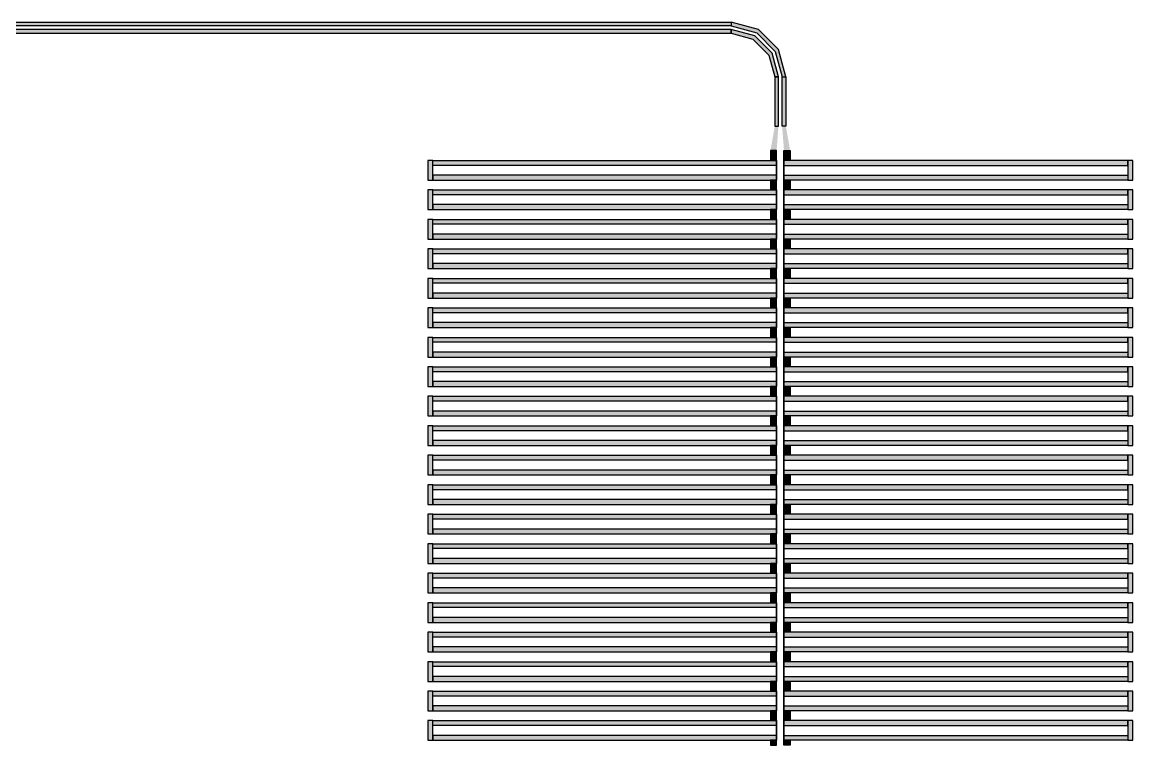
# Model space of a CAD drawing. Extents: x -200 to 7200, y -200 to 2100.
# Drawn here: x 5691.4 to 6143.5, y 376.5 to 669.7 of the extents above; entities that cross this region are included whole.
import ezdxf

# ---------------------------------------------------------------- set-up
doc = ezdxf.new("R2010")
doc.units = 0

# ---------------------------------------------------------------- blocks, each defined once
blk = doc.blocks.new('R2C1')
for points in [[(5980, 668.25), (5261.49, 668.25), (5261.49, 669.75), (5980, 669.75), (5980, 668.25)], [(6002.25, 647.5), (5999.27, 658.62), (5991.13, 666.77), (5980, 669.75), (5980, 668.25), (5990.38, 665.47), (5997.97, 657.87), (6000.75, 647.5), (6002.25, 647.5)], [(5980, 666.75), (5261.49, 666.75), (5261.49, 665.25), (5980, 665.25), (5980, 666.75)], [(5999.25, 647.5), (5996.67, 657.12), (5989.63, 664.17), (5980, 666.75), (5980, 665.25), (5988.88, 662.87), (5995.37, 656.37), (5997.75, 647.5), (5999.25, 647.5)], [(5999.25, 627.5), (5999.25, 647.5), (5997.75, 647.5), (5997.75, 627.5), (5999.25, 627.5)], [(6000.75, 627.5), (6000.75, 647.5), (6002.25, 647.5), (6002.25, 627.5), (6000.75, 627.5)], [(5998.5, 615.5), (5998.5, 617.5), (5996, 617.5), (5996, 615.5), (5998.5, 615.5)], [(5998.5, 613.5), (5998.5, 615.5), (5996, 615.5), (5996, 613.5), (5998.5, 613.5)], [(6001.5, 615.5), (6001.5, 617.5), (6004, 617.5), (6004, 615.5), (6001.5, 615.5)], [(6001.5, 613.5), (6001.5, 615.5), (6004, 615.5), (6004, 613.5), (6001.5, 613.5)], [(5858.5, 613.5), (5856.5, 613.5), (5856.5, 605.5), (5858.5, 605.5), (5858.5, 613.5)], [(5998.5, 611.5), (5858.5, 611.5), (5858.5, 613.5), (5998.5, 613.5), (5998.5, 611.5)], [(5998.5, 609.5), (5998.5, 613.5), (5998.5, 613.5), (5998.5, 609.5), (5998.5, 609.5)], [(6001.5, 611.5), (6141.5, 611.5), (6141.5, 613.5), (6001.5, 613.5), (6001.5, 611.5)], [(6001.5, 609.5), (6001.5, 613.5), (6001.5, 613.5), (6001.5, 609.5), (6001.5, 609.5)], [(6141.5, 605.5), (6143.5, 605.5), (6143.5, 613.5), (6141.5, 613.5), (6141.5, 605.5)], [(5998.5, 607.5), (5858.5, 607.5), (5858.5, 605.5), (5998.5, 605.5), (5998.5, 607.5)], [(5998.5, 605.5), (5998.5, 609.5), (5998.5, 609.5), (5998.5, 605.5), (5998.5, 605.5)], [(6001.5, 605.5), (6001.5, 609.5), (6001.5, 609.5), (6001.5, 605.5), (6001.5, 605.5)], [(6001.5, 607.5), (6141.5, 607.5), (6141.5, 605.5), (6001.5, 605.5), (6001.5, 607.5)], [(5858.5, 601.5), (5856.5, 601.5), (5856.5, 593.5), (5858.5, 593.5), (5858.5, 601.5)], [(5998.5, 599.5), (5858.5, 599.5), (5858.5, 601.5), (5998.5, 601.5), (5998.5, 599.5)], [(5998.5, 603.5), (5998.5, 605.5), (5996, 605.5), (5996, 603.5), (5998.5, 603.5)], [(5998.5, 601.5), (5998.5, 603.5), (5996, 603.5), (5996, 601.5), (5998.5, 601.5)], [(5998.5, 597.5), (5998.5, 601.5), (5998.5, 601.5), (5998.5, 597.5), (5998.5, 597.5)], [(6001.5, 603.5), (6001.5, 605.5), (6004, 605.5), (6004, 603.5), (6001.5, 603.5)], [(6001.5, 601.5), (6001.5, 603.5), (6004, 603.5), (6004, 601.5), (6001.5, 601.5)], [(6001.5, 599.5), (6141.5, 599.5), (6141.5, 601.5), (6001.5, 601.5), (6001.5, 599.5)], [(6001.5, 597.5), (6001.5, 601.5), (6001.5, 601.5), (6001.5, 597.5), (6001.5, 597.5)], [(6141.5, 593.5), (6143.5, 593.5), (6143.5, 601.5), (6141.5, 601.5), (6141.5, 593.5)], [(5998.5, 593.5), (5998.5, 597.5), (5998.5, 597.5), (5998.5, 593.5), (5998.5, 593.5)], [(6001.5, 593.5), (6001.5, 597.5), (6001.5, 597.5), (6001.5, 593.5), (6001.5, 593.5)], [(5998.5, 595.5), (5858.5, 595.5), (5858.5, 593.5), (5998.5, 593.5), (5998.5, 595.5)], [(5998.5, 591.5), (5998.5, 593.5), (5996, 593.5), (5996, 591.5), (5998.5, 591.5)], [(6001.5, 595.5), (6141.5, 595.5), (6141.5, 593.5), (6001.5, 593.5), (6001.5, 595.5)], [(6001.5, 591.5), (6001.5, 593.5), (6004, 593.5), (6004, 591.5), (6001.5, 591.5)], [(5858.5, 589.5), (5856.5, 589.5), (5856.5, 581.5), (5858.5, 581.5), (5858.5, 589.5)], [(5998.5, 587.5), (5858.5, 587.5), (5858.5, 589.5), (5998.5, 589.5), (5998.5, 587.5)], [(5998.5, 589.5), (5998.5, 591.5), (5996, 591.5), (5996, 589.5), (5998.5, 589.5)], [(5998.5, 585.5), (5998.5, 589.5), (5998.5, 589.5), (5998.5, 585.5), (5998.5, 585.5)], [(6001.5, 589.5), (6001.5, 591.5), (6004, 591.5), (6004, 589.5), (6001.5, 589.5)], [(6001.5, 587.5), (6141.5, 587.5), (6141.5, 589.5), (6001.5, 589.5), (6001.5, 587.5)], [(6001.5, 585.5), (6001.5, 589.5), (6001.5, 589.5), (6001.5, 585.5), (6001.5, 585.5)], [(6141.5, 581.5), (6143.5, 581.5), (6143.5, 589.5), (6141.5, 589.5), (6141.5, 581.5)], [(5998.5, 583.5), (5858.5, 583.5), (5858.5, 581.5), (5998.5, 581.5), (5998.5, 583.5)], [(5998.5, 581.5), (5998.5, 585.5), (5998.5, 585.5), (5998.5, 581.5), (5998.5, 581.5)], [(6001.5, 581.5), (6001.5, 585.5), (6001.5, 585.5), (6001.5, 581.5), (6001.5, 581.5)], [(6001.5, 583.5), (6141.5, 583.5), (6141.5, 581.5), (6001.5, 581.5), (6001.5, 583.5)], [(5998.5, 579.5), (5998.5, 581.5), (5996, 581.5), (5996, 579.5), (5998.5, 579.5)], [(5998.5, 577.5), (5998.5, 579.5), (5996, 579.5), (5996, 577.5), (5998.5, 577.5)], [(6001.5, 579.5), (6001.5, 581.5), (6004, 581.5), (6004, 579.5), (6001.5, 579.5)], [(6001.5, 577.5), (6001.5, 579.5), (6004, 579.5), (6004, 577.5), (6001.5, 577.5)], [(5858.5, 577.5), (5856.5, 577.5), (5856.5, 569.5), (5858.5, 569.5), (5858.5, 577.5)], [(5998.5, 575.5), (5858.5, 575.5), (5858.5, 577.5), (5998.5, 577.5), (5998.5, 575.5)], [(5998.5, 573.5), (5998.5, 577.5), (5998.5, 577.5), (5998.5, 573.5), (5998.5, 573.5)], [(6001.5, 575.5), (6141.5, 575.5), (6141.5, 577.5), (6001.5, 577.5), (6001.5, 575.5)], [(6001.5, 573.5), (6001.5, 577.5), (6001.5, 577.5), (6001.5, 573.5), (6001.5, 573.5)], [(6141.5, 569.5), (6143.5, 569.5), (6143.5, 577.5), (6141.5, 577.5), (6141.5, 569.5)], [(5998.5, 571.5), (5858.5, 571.5), (5858.5, 569.5), (5998.5, 569.5), (5998.5, 571.5)], [(5998.5, 569.5), (5998.5, 573.5), (5998.5, 573.5), (5998.5, 569.5), (5998.5, 569.5)], [(6001.5, 569.5), (6001.5, 573.5), (6001.5, 573.5), (6001.5, 569.5), (6001.5, 569.5)], [(6001.5, 571.5), (6141.5, 571.5), (6141.5, 569.5), (6001.5, 569.5), (6001.5, 571.5)], [(5858.5, 565.5), (5856.5, 565.5), (5856.5, 557.5), (5858.5, 557.5), (5858.5, 565.5)], [(5998.5, 563.5), (5858.5, 563.5), (5858.5, 565.5), (5998.5, 565.5), (5998.5, 563.5)], [(5998.5, 567.5), (5998.5, 569.5), (5996, 569.5), (5996, 567.5), (5998.5, 567.5)], [(5998.5, 565.5), (5998.5, 567.5), (5996, 567.5), (5996, 565.5), (5998.5, 565.5)], [(5998.5, 561.5), (5998.5, 565.5), (5998.5, 565.5), (5998.5, 561.5), (5998.5, 561.5)], [(6001.5, 567.5), (6001.5, 569.5), (6004, 569.5), (6004, 567.5), (6001.5, 567.5)], [(6001.5, 565.5), (6001.5, 567.5), (6004, 567.5), (6004, 565.5), (6001.5, 565.5)], [(6001.5, 563.5), (6141.5, 563.5), (6141.5, 565.5), (6001.5, 565.5), (6001.5, 563.5)], [(6001.5, 561.5), (6001.5, 565.5), (6001.5, 565.5), (6001.5, 561.5), (6001.5, 561.5)], [(6141.5, 557.5), (6143.5, 557.5), (6143.5, 565.5), (6141.5, 565.5), (6141.5, 557.5)], [(5998.5, 557.5), (5998.5, 561.5), (5998.5, 561.5), (5998.5, 557.5), (5998.5, 557.5)], [(6001.5, 557.5), (6001.5, 561.5), (6001.5, 561.5), (6001.5, 557.5), (6001.5, 557.5)], [(5998.5, 559.5), (5858.5, 559.5), (5858.5, 557.5), (5998.5, 557.5), (5998.5, 559.5)], [(5998.5, 555.5), (5998.5, 557.5), (5996, 557.5), (5996, 555.5), (5998.5, 555.5)], [(6001.5, 559.5), (6141.5, 559.5), (6141.5, 557.5), (6001.5, 557.5), (6001.5, 559.5)], [(6001.5, 555.5), (6001.5, 557.5), (6004, 557.5), (6004, 555.5), (6001.5, 555.5)], [(5858.5, 553.5), (5856.5, 553.5), (5856.5, 545.5), (5858.5, 545.5), (5858.5, 553.5)], [(5998.5, 551.5), (5858.5, 551.5), (5858.5, 553.5), (5998.5, 553.5), (5998.5, 551.5)], [(5998.5, 553.5), (5998.5, 555.5), (5996, 555.5), (5996, 553.5), (5998.5, 553.5)], [(5998.5, 549.5), (5998.5, 553.5), (5998.5, 553.5), (5998.5, 549.5), (5998.5, 549.5)], [(6001.5, 553.5), (6001.5, 555.5), (6004, 555.5), (6004, 553.5), (6001.5, 553.5)], [(6001.5, 551.5), (6141.5, 551.5), (6141.5, 553.5), (6001.5, 553.5), (6001.5, 551.5)], [(6001.5, 549.5), (6001.5, 553.5), (6001.5, 553.5), (6001.5, 549.5), (6001.5, 549.5)], [(6141.5, 545.5), (6143.5, 545.5), (6143.5, 553.5), (6141.5, 553.5), (6141.5, 545.5)], [(5998.5, 547.5), (5858.5, 547.5), (5858.5, 545.5), (5998.5, 545.5), (5998.5, 547.5)], [(5998.5, 545.5), (5998.5, 549.5), (5998.5, 549.5), (5998.5, 545.5), (5998.5, 545.5)], [(6001.5, 545.5), (6001.5, 549.5), (6001.5, 549.5), (6001.5, 545.5), (6001.5, 545.5)], [(6001.5, 547.5), (6141.5, 547.5), (6141.5, 545.5), (6001.5, 545.5), (6001.5, 547.5)], [(5998.5, 543.5), (5998.5, 545.5), (5996, 545.5), (5996, 543.5), (5998.5, 543.5)], [(5998.5, 541.5), (5998.5, 543.5), (5996, 543.5), (5996, 541.5), (5998.5, 541.5)], [(6001.5, 543.5), (6001.5, 545.5), (6004, 545.5), (6004, 543.5), (6001.5, 543.5)], [(6001.5, 541.5), (6001.5, 543.5), (6004, 543.5), (6004, 541.5), (6001.5, 541.5)], [(5858.5, 541.5), (5856.5, 541.5), (5856.5, 533.5), (5858.5, 533.5), (5858.5, 541.5)], [(5998.5, 539.5), (5858.5, 539.5), (5858.5, 541.5), (5998.5, 541.5), (5998.5, 539.5)], [(5998.5, 537.5), (5998.5, 541.5), (5998.5, 541.5), (5998.5, 537.5), (5998.5, 537.5)], [(6001.5, 539.5), (6141.5, 539.5), (6141.5, 541.5), (6001.5, 541.5), (6001.5, 539.5)], [(6001.5, 537.5), (6001.5, 541.5), (6001.5, 541.5), (6001.5, 537.5), (6001.5, 537.5)], [(6141.5, 533.5), (6143.5, 533.5), (6143.5, 541.5), (6141.5, 541.5), (6141.5, 533.5)], [(5998.5, 535.5), (5858.5, 535.5), (5858.5, 533.5), (5998.5, 533.5), (5998.5, 535.5)], [(5998.5, 533.5), (5998.5, 537.5), (5998.5, 537.5), (5998.5, 533.5), (5998.5, 533.5)], [(6001.5, 533.5), (6001.5, 537.5), (6001.5, 537.5), (6001.5, 533.5), (6001.5, 533.5)], [(6001.5, 535.5), (6141.5, 535.5), (6141.5, 533.5), (6001.5, 533.5), (6001.5, 535.5)], [(5858.5, 529.5), (5856.5, 529.5), (5856.5, 521.5), (5858.5, 521.5), (5858.5, 529.5)], [(5998.5, 527.5), (5858.5, 527.5), (5858.5, 529.5), (5998.5, 529.5), (5998.5, 527.5)], [(5998.5, 531.5), (5998.5, 533.5), (5996, 533.5), (5996, 531.5), (5998.5, 531.5)], [(5998.5, 529.5), (5998.5, 531.5), (5996, 531.5), (5996, 529.5), (5998.5, 529.5)], [(5998.5, 525.5), (5998.5, 529.5), (5998.5, 529.5), (5998.5, 525.5), (5998.5, 525.5)], [(6001.5, 531.5), (6001.5, 533.5), (6004, 533.5), (6004, 531.5), (6001.5, 531.5)], [(6001.5, 529.5), (6001.5, 531.5), (6004, 531.5), (6004, 529.5), (6001.5, 529.5)], [(6001.5, 527.5), (6141.5, 527.5), (6141.5, 529.5), (6001.5, 529.5), (6001.5, 527.5)], [(6001.5, 525.5), (6001.5, 529.5), (6001.5, 529.5), (6001.5, 525.5), (6001.5, 525.5)], [(6141.5, 521.5), (6143.5, 521.5), (6143.5, 529.5), (6141.5, 529.5), (6141.5, 521.5)], [(5998.5, 521.5), (5998.5, 525.5), (5998.5, 525.5), (5998.5, 521.5), (5998.5, 521.5)], [(6001.5, 521.5), (6001.5, 525.5), (6001.5, 525.5), (6001.5, 521.5), (6001.5, 521.5)], [(5998.5, 523.5), (5858.5, 523.5), (5858.5, 521.5), (5998.5, 521.5), (5998.5, 523.5)], [(5998.5, 519.5), (5998.5, 521.5), (5996, 521.5), (5996, 519.5), (5998.5, 519.5)], [(6001.5, 523.5), (6141.5, 523.5), (6141.5, 521.5), (6001.5, 521.5), (6001.5, 523.5)], [(6001.5, 519.5), (6001.5, 521.5), (6004, 521.5), (6004, 519.5), (6001.5, 519.5)], [(5858.5, 517.5), (5856.5, 517.5), (5856.5, 509.5), (5858.5, 509.5), (5858.5, 517.5)], [(5998.5, 515.5), (5858.5, 515.5), (5858.5, 517.5), (5998.5, 517.5), (5998.5, 515.5)], [(5998.5, 517.5), (5998.5, 519.5), (5996, 519.5), (5996, 517.5), (5998.5, 517.5)], [(5998.5, 513.5), (5998.5, 517.5), (5998.5, 517.5), (5998.5, 513.5), (5998.5, 513.5)], [(6001.5, 517.5), (6001.5, 519.5), (6004, 519.5), (6004, 517.5), (6001.5, 517.5)], [(6001.5, 515.5), (6141.5, 515.5), (6141.5, 517.5), (6001.5, 517.5), (6001.5, 515.5)], [(6001.5, 513.5), (6001.5, 517.5), (6001.5, 517.5), (6001.5, 513.5), (6001.5, 513.5)], [(6141.5, 509.5), (6143.5, 509.5), (6143.5, 517.5), (6141.5, 517.5), (6141.5, 509.5)], [(5998.5, 511.5), (5858.5, 511.5), (5858.5, 509.5), (5998.5, 509.5), (5998.5, 511.5)], [(5998.5, 509.5), (5998.5, 513.5), (5998.5, 513.5), (5998.5, 509.5), (5998.5, 509.5)], [(6001.5, 509.5), (6001.5, 513.5), (6001.5, 513.5), (6001.5, 509.5), (6001.5, 509.5)], [(6001.5, 511.5), (6141.5, 511.5), (6141.5, 509.5), (6001.5, 509.5), (6001.5, 511.5)], [(5998.5, 507.5), (5998.5, 509.5), (5996, 509.5), (5996, 507.5), (5998.5, 507.5)], [(5998.5, 505.5), (5998.5, 507.5), (5996, 507.5), (5996, 505.5), (5998.5, 505.5)], [(6001.5, 507.5), (6001.5, 509.5), (6004, 509.5), (6004, 507.5), (6001.5, 507.5)], [(6001.5, 505.5), (6001.5, 507.5), (6004, 507.5), (6004, 505.5), (6001.5, 505.5)], [(5858.5, 505.5), (5856.5, 505.5), (5856.5, 497.5), (5858.5, 497.5), (5858.5, 505.5)], [(5998.5, 503.5), (5858.5, 503.5), (5858.5, 505.5), (5998.5, 505.5), (5998.5, 503.5)], [(5998.5, 501.5), (5998.5, 505.5), (5998.5, 505.5), (5998.5, 501.5), (5998.5, 501.5)], [(6001.5, 503.5), (6141.5, 503.5), (6141.5, 505.5), (6001.5, 505.5), (6001.5, 503.5)], [(6001.5, 501.5), (6001.5, 505.5), (6001.5, 505.5), (6001.5, 501.5), (6001.5, 501.5)], [(6141.5, 497.5), (6143.5, 497.5), (6143.5, 505.5), (6141.5, 505.5), (6141.5, 497.5)], [(5998.5, 499.5), (5858.5, 499.5), (5858.5, 497.5), (5998.5, 497.5), (5998.5, 499.5)], [(5998.5, 495.5), (5998.5, 497.5), (5996, 497.5), (5996, 495.5), (5998.5, 495.5)], [(5998.5, 497.5), (5998.5, 501.5), (5998.5, 501.5), (5998.5, 497.5), (5998.5, 497.5)], [(6001.5, 497.5), (6001.5, 501.5), (6001.5, 501.5), (6001.5, 497.5), (6001.5, 497.5)], [(6001.5, 499.5), (6141.5, 499.5), (6141.5, 497.5), (6001.5, 497.5), (6001.5, 499.5)], [(6001.5, 495.5), (6001.5, 497.5), (6004, 497.5), (6004, 495.5), (6001.5, 495.5)], [(5858.5, 493.5), (5856.5, 493.5), (5856.5, 485.5), (5858.5, 485.5), (5858.5, 493.5)], [(5998.5, 491.5), (5858.5, 491.5), (5858.5, 493.5), (5998.5, 493.5), (5998.5, 491.5)], [(5998.5, 493.5), (5998.5, 495.5), (5996, 495.5), (5996, 493.5), (5998.5, 493.5)], [(5998.5, 489.5), (5998.5, 493.5), (5998.5, 493.5), (5998.5, 489.5), (5998.5, 489.5)], [(6001.5, 493.5), (6001.5, 495.5), (6004, 495.5), (6004, 493.5), (6001.5, 493.5)], [(6001.5, 491.5), (6141.5, 491.5), (6141.5, 493.5), (6001.5, 493.5), (6001.5, 491.5)], [(6001.5, 489.5), (6001.5, 493.5), (6001.5, 493.5), (6001.5, 489.5), (6001.5, 489.5)], [(6141.5, 485.5), (6143.5, 485.5), (6143.5, 493.5), (6141.5, 493.5), (6141.5, 485.5)], [(5998.5, 485.5), (5998.5, 489.5), (5998.5, 489.5), (5998.5, 485.5), (5998.5, 485.5)], [(6001.5, 485.5), (6001.5, 489.5), (6001.5, 489.5), (6001.5, 485.5), (6001.5, 485.5)], [(5998.5, 487.5), (5858.5, 487.5), (5858.5, 485.5), (5998.5, 485.5), (5998.5, 487.5)], [(5998.5, 483.5), (5998.5, 485.5), (5996, 485.5), (5996, 483.5), (5998.5, 483.5)], [(6001.5, 487.5), (6141.5, 487.5), (6141.5, 485.5), (6001.5, 485.5), (6001.5, 487.5)], [(6001.5, 483.5), (6001.5, 485.5), (6004, 485.5), (6004, 483.5), (6001.5, 483.5)], [(5858.5, 481.5), (5856.5, 481.5), (5856.5, 473.5), (5858.5, 473.5), (5858.5, 481.5)], [(5998.5, 479.5), (5858.5, 479.5), (5858.5, 481.5), (5998.5, 481.5), (5998.5, 479.5)], [(5998.5, 481.5), (5998.5, 483.5), (5996, 483.5), (5996, 481.5), (5998.5, 481.5)], [(5998.5, 477.5), (5998.5, 481.5), (5998.5, 481.5), (5998.5, 477.5), (5998.5, 477.5)], [(6001.5, 481.5), (6001.5, 483.5), (6004, 483.5), (6004, 481.5), (6001.5, 481.5)], [(6001.5, 479.5), (6141.5, 479.5), (6141.5, 481.5), (6001.5, 481.5), (6001.5, 479.5)], [(6001.5, 477.5), (6001.5, 481.5), (6001.5, 481.5), (6001.5, 477.5), (6001.5, 477.5)], [(6141.5, 473.5), (6143.5, 473.5), (6143.5, 481.5), (6141.5, 481.5), (6141.5, 473.5)], [(5998.5, 475.5), (5858.5, 475.5), (5858.5, 473.5), (5998.5, 473.5), (5998.5, 475.5)], [(5998.5, 473.5), (5998.5, 477.5), (5998.5, 477.5), (5998.5, 473.5), (5998.5, 473.5)], [(6001.5, 473.5), (6001.5, 477.5), (6001.5, 477.5), (6001.5, 473.5), (6001.5, 473.5)], [(6001.5, 475.5), (6141.5, 475.5), (6141.5, 473.5), (6001.5, 473.5), (6001.5, 475.5)], [(5998.5, 471.5), (5998.5, 473.5), (5996, 473.5), (5996, 471.5), (5998.5, 471.5)], [(5998.5, 469.5), (5998.5, 471.5), (5996, 471.5), (5996, 469.5), (5998.5, 469.5)], [(6001.5, 471.5), (6001.5, 473.5), (6004, 473.5), (6004, 471.5), (6001.5, 471.5)], [(6001.5, 469.5), (6001.5, 471.5), (6004, 471.5), (6004, 469.5), (6001.5, 469.5)], [(5858.5, 469.5), (5856.5, 469.5), (5856.5, 461.5), (5858.5, 461.5), (5858.5, 469.5)], [(5998.5, 467.5), (5858.5, 467.5), (5858.5, 469.5), (5998.5, 469.5), (5998.5, 467.5)], [(5998.5, 465.5), (5998.5, 469.5), (5998.5, 469.5), (5998.5, 465.5), (5998.5, 465.5)], [(6001.5, 467.5), (6141.5, 467.5), (6141.5, 469.5), (6001.5, 469.5), (6001.5, 467.5)], [(6001.5, 465.5), (6001.5, 469.5), (6001.5, 469.5), (6001.5, 465.5), (6001.5, 465.5)], [(6141.5, 461.5), (6143.5, 461.5), (6143.5, 469.5), (6141.5, 469.5), (6141.5, 461.5)], [(5998.5, 463.5), (5858.5, 463.5), (5858.5, 461.5), (5998.5, 461.5), (5998.5, 463.5)], [(5998.5, 459.5), (5998.5, 461.5), (5996, 461.5), (5996, 459.5), (5998.5, 459.5)], [(5998.5, 461.5), (5998.5, 465.5), (5998.5, 465.5), (5998.5, 461.5), (5998.5, 461.5)], [(6001.5, 461.5), (6001.5, 465.5), (6001.5, 465.5), (6001.5, 461.5), (6001.5, 461.5)], [(6001.5, 463.5), (6141.5, 463.5), (6141.5, 461.5), (6001.5, 461.5), (6001.5, 463.5)], [(6001.5, 459.5), (6001.5, 461.5), (6004, 461.5), (6004, 459.5), (6001.5, 459.5)], [(5858.5, 457.5), (5856.5, 457.5), (5856.5, 449.5), (5858.5, 449.5), (5858.5, 457.5)], [(5998.5, 455.5), (5858.5, 455.5), (5858.5, 457.5), (5998.5, 457.5), (5998.5, 455.5)], [(5998.5, 457.5), (5998.5, 459.5), (5996, 459.5), (5996, 457.5), (5998.5, 457.5)], [(5998.5, 453.5), (5998.5, 457.5), (5998.5, 457.5), (5998.5, 453.5), (5998.5, 453.5)], [(6001.5, 457.5), (6001.5, 459.5), (6004, 459.5), (6004, 457.5), (6001.5, 457.5)], [(6001.5, 455.5), (6141.5, 455.5), (6141.5, 457.5), (6001.5, 457.5), (6001.5, 455.5)], [(6001.5, 453.5), (6001.5, 457.5), (6001.5, 457.5), (6001.5, 453.5), (6001.5, 453.5)], [(6141.5, 449.5), (6143.5, 449.5), (6143.5, 457.5), (6141.5, 457.5), (6141.5, 449.5)], [(5998.5, 449.5), (5998.5, 453.5), (5998.5, 453.5), (5998.5, 449.5), (5998.5, 449.5)], [(6001.5, 449.5), (6001.5, 453.5), (6001.5, 453.5), (6001.5, 449.5), (6001.5, 449.5)], [(5998.5, 451.5), (5858.5, 451.5), (5858.5, 449.5), (5998.5, 449.5), (5998.5, 451.5)], [(5998.5, 447.5), (5998.5, 449.5), (5996, 449.5), (5996, 447.5), (5998.5, 447.5)], [(6001.5, 451.5), (6141.5, 451.5), (6141.5, 449.5), (6001.5, 449.5), (6001.5, 451.5)], [(6001.5, 447.5), (6001.5, 449.5), (6004, 449.5), (6004, 447.5), (6001.5, 447.5)], [(5858.5, 445.5), (5856.5, 445.5), (5856.5, 437.5), (5858.5, 437.5), (5858.5, 445.5)], [(5998.5, 443.5), (5858.5, 443.5), (5858.5, 445.5), (5998.5, 445.5), (5998.5, 443.5)], [(5998.5, 445.5), (5998.5, 447.5), (5996, 447.5), (5996, 445.5), (5998.5, 445.5)], [(5998.5, 441.5), (5998.5, 445.5), (5998.5, 445.5), (5998.5, 441.5), (5998.5, 441.5)], [(6001.5, 445.5), (6001.5, 447.5), (6004, 447.5), (6004, 445.5), (6001.5, 445.5)], [(6001.5, 443.5), (6141.5, 443.5), (6141.5, 445.5), (6001.5, 445.5), (6001.5, 443.5)], [(6001.5, 441.5), (6001.5, 445.5), (6001.5, 445.5), (6001.5, 441.5), (6001.5, 441.5)], [(6141.5, 437.5), (6143.5, 437.5), (6143.5, 445.5), (6141.5, 445.5), (6141.5, 437.5)], [(5998.5, 439.5), (5858.5, 439.5), (5858.5, 437.5), (5998.5, 437.5), (5998.5, 439.5)], [(5998.5, 437.5), (5998.5, 441.5), (5998.5, 441.5), (5998.5, 437.5), (5998.5, 437.5)], [(6001.5, 437.5), (6001.5, 441.5), (6001.5, 441.5), (6001.5, 437.5), (6001.5, 437.5)], [(6001.5, 439.5), (6141.5, 439.5), (6141.5, 437.5), (6001.5, 437.5), (6001.5, 439.5)], [(5998.5, 435.5), (5998.5, 437.5), (5996, 437.5), (5996, 435.5), (5998.5, 435.5)], [(5998.5, 433.5), (5998.5, 435.5), (5996, 435.5), (5996, 433.5), (5998.5, 433.5)], [(6001.5, 435.5), (6001.5, 437.5), (6004, 437.5), (6004, 435.5), (6001.5, 435.5)], [(6001.5, 433.5), (6001.5, 435.5), (6004, 435.5), (6004, 433.5), (6001.5, 433.5)], [(5858.5, 433.5), (5856.5, 433.5), (5856.5, 425.5), (5858.5, 425.5), (5858.5, 433.5)], [(5998.5, 431.5), (5858.5, 431.5), (5858.5, 433.5), (5998.5, 433.5), (5998.5, 431.5)], [(5998.5, 429.5), (5998.5, 433.5), (5998.5, 433.5), (5998.5, 429.5), (5998.5, 429.5)], [(6001.5, 431.5), (6141.5, 431.5), (6141.5, 433.5), (6001.5, 433.5), (6001.5, 431.5)], [(6001.5, 429.5), (6001.5, 433.5), (6001.5, 433.5), (6001.5, 429.5), (6001.5, 429.5)], [(6141.5, 425.5), (6143.5, 425.5), (6143.5, 433.5), (6141.5, 433.5), (6141.5, 425.5)], [(5998.5, 427.5), (5858.5, 427.5), (5858.5, 425.5), (5998.5, 425.5), (5998.5, 427.5)], [(5998.5, 423.5), (5998.5, 425.5), (5996, 425.5), (5996, 423.5), (5998.5, 423.5)], [(5998.5, 425.5), (5998.5, 429.5), (5998.5, 429.5), (5998.5, 425.5), (5998.5, 425.5)], [(6001.5, 425.5), (6001.5, 429.5), (6001.5, 429.5), (6001.5, 425.5), (6001.5, 425.5)], [(6001.5, 427.5), (6141.5, 427.5), (6141.5, 425.5), (6001.5, 425.5), (6001.5, 427.5)], [(6001.5, 423.5), (6001.5, 425.5), (6004, 425.5), (6004, 423.5), (6001.5, 423.5)], [(5858.5, 421.5), (5856.5, 421.5), (5856.5, 413.5), (5858.5, 413.5), (5858.5, 421.5)], [(5998.5, 419.5), (5858.5, 419.5), (5858.5, 421.5), (5998.5, 421.5), (5998.5, 419.5)], [(5998.5, 421.5), (5998.5, 423.5), (5996, 423.5), (5996, 421.5), (5998.5, 421.5)], [(5998.5, 417.5), (5998.5, 421.5), (5998.5, 421.5), (5998.5, 417.5), (5998.5, 417.5)], [(6001.5, 421.5), (6001.5, 423.5), (6004, 423.5), (6004, 421.5), (6001.5, 421.5)], [(6001.5, 419.5), (6141.5, 419.5), (6141.5, 421.5), (6001.5, 421.5), (6001.5, 419.5)], [(6001.5, 417.5), (6001.5, 421.5), (6001.5, 421.5), (6001.5, 417.5), (6001.5, 417.5)], [(6141.5, 413.5), (6143.5, 413.5), (6143.5, 421.5), (6141.5, 421.5), (6141.5, 413.5)], [(5998.5, 413.5), (5998.5, 417.5), (5998.5, 417.5), (5998.5, 413.5), (5998.5, 413.5)], [(6001.5, 413.5), (6001.5, 417.5), (6001.5, 417.5), (6001.5, 413.5), (6001.5, 413.5)], [(5998.5, 415.5), (5858.5, 415.5), (5858.5, 413.5), (5998.5, 413.5), (5998.5, 415.5)], [(5998.5, 411.5), (5998.5, 413.5), (5996, 413.5), (5996, 411.5), (5998.5, 411.5)], [(5998.5, 409.5), (5998.5, 411.5), (5996, 411.5), (5996, 409.5), (5998.5, 409.5)], [(6001.5, 415.5), (6141.5, 415.5), (6141.5, 413.5), (6001.5, 413.5), (6001.5, 415.5)], [(6001.5, 411.5), (6001.5, 413.5), (6004, 413.5), (6004, 411.5), (6001.5, 411.5)], [(6001.5, 409.5), (6001.5, 411.5), (6004, 411.5), (6004, 409.5), (6001.5, 409.5)], [(5858.5, 409.5), (5856.5, 409.5), (5856.5, 401.5), (5858.5, 401.5), (5858.5, 409.5)], [(5998.5, 407.5), (5858.5, 407.5), (5858.5, 409.5), (5998.5, 409.5), (5998.5, 407.5)], [(5998.5, 405.5), (5998.5, 409.5), (5998.5, 409.5), (5998.5, 405.5), (5998.5, 405.5)], [(6001.5, 407.5), (6141.5, 407.5), (6141.5, 409.5), (6001.5, 409.5), (6001.5, 407.5)], [(6001.5, 405.5), (6001.5, 409.5), (6001.5, 409.5), (6001.5, 405.5), (6001.5, 405.5)], [(6141.5, 401.5), (6143.5, 401.5), (6143.5, 409.5), (6141.5, 409.5), (6141.5, 401.5)], [(5998.5, 403.5), (5858.5, 403.5), (5858.5, 401.5), (5998.5, 401.5), (5998.5, 403.5)], [(5998.5, 401.5), (5998.5, 405.5), (5998.5, 405.5), (5998.5, 401.5), (5998.5, 401.5)], [(6001.5, 401.5), (6001.5, 405.5), (6001.5, 405.5), (6001.5, 401.5), (6001.5, 401.5)], [(6001.5, 403.5), (6141.5, 403.5), (6141.5, 401.5), (6001.5, 401.5), (6001.5, 403.5)], [(5998.5, 399.5), (5998.5, 401.5), (5996, 401.5), (5996, 399.5), (5998.5, 399.5)], [(5998.5, 397.5), (5998.5, 399.5), (5996, 399.5), (5996, 397.5), (5998.5, 397.5)], [(6001.5, 399.5), (6001.5, 401.5), (6004, 401.5), (6004, 399.5), (6001.5, 399.5)], [(6001.5, 397.5), (6001.5, 399.5), (6004, 399.5), (6004, 397.5), (6001.5, 397.5)], [(5858.5, 397.5), (5856.5, 397.5), (5856.5, 389.5), (5858.5, 389.5), (5858.5, 397.5)], [(5998.5, 395.5), (5858.5, 395.5), (5858.5, 397.5), (5998.5, 397.5), (5998.5, 395.5)], [(5998.5, 393.5), (5998.5, 397.5), (5998.5, 397.5), (5998.5, 393.5), (5998.5, 393.5)], [(5998.5, 389.5), (5998.5, 393.5), (5998.5, 393.5), (5998.5, 389.5), (5998.5, 389.5)], [(6001.5, 395.5), (6141.5, 395.5), (6141.5, 397.5), (6001.5, 397.5), (6001.5, 395.5)], [(6001.5, 393.5), (6001.5, 397.5), (6001.5, 397.5), (6001.5, 393.5), (6001.5, 393.5)], [(6001.5, 389.5), (6001.5, 393.5), (6001.5, 393.5), (6001.5, 389.5), (6001.5, 389.5)], [(6141.5, 389.5), (6143.5, 389.5), (6143.5, 397.5), (6141.5, 397.5), (6141.5, 389.5)], [(5998.5, 391.5), (5858.5, 391.5), (5858.5, 389.5), (5998.5, 389.5), (5998.5, 391.5)], [(5998.5, 387.5), (5998.5, 389.5), (5996, 389.5), (5996, 387.5), (5998.5, 387.5)], [(6001.5, 391.5), (6141.5, 391.5), (6141.5, 389.5), (6001.5, 389.5), (6001.5, 391.5)], [(6001.5, 387.5), (6001.5, 389.5), (6004, 389.5), (6004, 387.5), (6001.5, 387.5)], [(5858.5, 385.5), (5856.5, 385.5), (5856.5, 377.5), (5858.5, 377.5), (5858.5, 385.5)], [(5998.5, 383.5), (5858.5, 383.5), (5858.5, 385.5), (5998.5, 385.5), (5998.5, 383.5)], [(5998.5, 385.5), (5998.5, 387.5), (5996, 387.5), (5996, 385.5), (5998.5, 385.5)], [(5998.5, 381.5), (5998.5, 385.5), (5998.5, 385.5), (5998.5, 381.5), (5998.5, 381.5)], [(6001.5, 385.5), (6001.5, 387.5), (6004, 387.5), (6004, 385.5), (6001.5, 385.5)], [(6001.5, 383.5), (6141.5, 383.5), (6141.5, 385.5), (6001.5, 385.5), (6001.5, 383.5)], [(6001.5, 381.5), (6001.5, 385.5), (6001.5, 385.5), (6001.5, 381.5), (6001.5, 381.5)], [(6141.5, 377.5), (6143.5, 377.5), (6143.5, 385.5), (6141.5, 385.5), (6141.5, 377.5)], [(5998.5, 377.5), (5998.5, 381.5), (5998.5, 381.5), (5998.5, 377.5), (5998.5, 377.5)], [(6001.5, 377.5), (6001.5, 381.5), (6001.5, 381.5), (6001.5, 377.5), (6001.5, 377.5)], [(5998.5, 379.5), (5858.5, 379.5), (5858.5, 377.5), (5998.5, 377.5), (5998.5, 379.5)], [(5998.5, 375.5), (5998.5, 377.5), (5996, 377.5), (5996, 375.5), (5998.5, 375.5)], [(6001.5, 379.5), (6141.5, 379.5), (6141.5, 377.5), (6001.5, 377.5), (6001.5, 379.5)], [(6001.5, 375.5), (6001.5, 377.5), (6004, 377.5), (6004, 375.5), (6001.5, 375.5)]]:
    blk.add_lwpolyline(points)
for points in [[(5980, 668.25), (5261.49, 668.25), (5980, 669.75), (5261.49, 669.75)], [(5990.38, 665.47), (5991.13, 666.77), (5980, 668.25), (5980, 669.75)], [(5980, 666.75), (5261.49, 666.75), (5980, 665.25), (5261.49, 665.25)], [(5988.88, 662.87), (5989.63, 664.17), (5980, 665.25), (5980, 666.75)], [(5997.97, 657.87), (5999.27, 658.62), (5990.38, 665.47), (5991.13, 666.77)], [(5995.37, 656.37), (5996.67, 657.12), (5988.88, 662.87), (5989.63, 664.17)], [(5997.75, 647.5), (5999.25, 647.5), (5995.37, 656.37), (5996.67, 657.12)], [(6000.75, 647.5), (6002.25, 647.5), (5997.97, 657.87), (5999.27, 658.62)], [(5999.25, 627.5), (5999.25, 647.5), (5997.75, 627.5), (5997.75, 647.5)], [(6000.75, 627.5), (6000.75, 647.5), (6002.25, 627.5), (6002.25, 647.5)], [(5998.5, 617.5), (5999.25, 627.5), (5996, 617.5), (5997.75, 627.5)], [(6001.5, 617.5), (6000.75, 627.5), (6004, 617.5), (6002.25, 627.5)], [(5998.5, 615.5), (5998.5, 617.5), (5996, 615.5), (5996, 617.5)], [(5998.5, 613.5), (5998.5, 615.5), (5996, 613.5), (5996, 615.5)], [(6001.5, 615.5), (6001.5, 617.5), (6004, 615.5), (6004, 617.5)], [(6001.5, 613.5), (6001.5, 615.5), (6004, 613.5), (6004, 615.5)], [(5858.5, 613.5), (5856.5, 613.5), (5858.5, 605.5), (5856.5, 605.5)], [(5998.5, 611.5), (5858.5, 611.5), (5998.5, 613.5), (5858.5, 613.5)], [(5998.5, 609.5), (5998.5, 613.5), (5998.5, 609.5), (5998.5, 613.5)], [(6001.5, 611.5), (6141.5, 611.5), (6001.5, 613.5), (6141.5, 613.5)], [(6001.5, 609.5), (6001.5, 613.5), (6001.5, 609.5), (6001.5, 613.5)], [(6141.5, 605.5), (6143.5, 605.5), (6141.5, 613.5), (6143.5, 613.5)], [(5998.5, 607.5), (5858.5, 607.5), (5998.5, 605.5), (5858.5, 605.5)], [(5998.5, 605.5), (5998.5, 609.5), (5998.5, 605.5), (5998.5, 609.5)], [(6001.5, 605.5), (6001.5, 609.5), (6001.5, 605.5), (6001.5, 609.5)], [(6001.5, 607.5), (6141.5, 607.5), (6001.5, 605.5), (6141.5, 605.5)], [(5858.5, 601.5), (5856.5, 601.5), (5858.5, 593.5), (5856.5, 593.5)], [(5998.5, 599.5), (5858.5, 599.5), (5998.5, 601.5), (5858.5, 601.5)], [(5998.5, 603.5), (5998.5, 605.5), (5996, 603.5), (5996, 605.5)], [(5998.5, 601.5), (5998.5, 603.5), (5996, 601.5), (5996, 603.5)], [(5998.5, 597.5), (5998.5, 601.5), (5998.5, 597.5), (5998.5, 601.5)], [(6001.5, 603.5), (6001.5, 605.5), (6004, 603.5), (6004, 605.5)], [(6001.5, 601.5), (6001.5, 603.5), (6004, 601.5), (6004, 603.5)], [(6001.5, 599.5), (6141.5, 599.5), (6001.5, 601.5), (6141.5, 601.5)], [(6001.5, 597.5), (6001.5, 601.5), (6001.5, 597.5), (6001.5, 601.5)], [(6141.5, 593.5), (6143.5, 593.5), (6141.5, 601.5), (6143.5, 601.5)], [(5998.5, 593.5), (5998.5, 597.5), (5998.5, 593.5), (5998.5, 597.5)], [(6001.5, 593.5), (6001.5, 597.5), (6001.5, 593.5), (6001.5, 597.5)], [(5998.5, 595.5), (5858.5, 595.5), (5998.5, 593.5), (5858.5, 593.5)], [(5998.5, 591.5), (5998.5, 593.5), (5996, 591.5), (5996, 593.5)], [(6001.5, 595.5), (6141.5, 595.5), (6001.5, 593.5), (6141.5, 593.5)], [(6001.5, 591.5), (6001.5, 593.5), (6004, 591.5), (6004, 593.5)], [(5858.5, 589.5), (5856.5, 589.5), (5858.5, 581.5), (5856.5, 581.5)], [(5998.5, 587.5), (5858.5, 587.5), (5998.5, 589.5), (5858.5, 589.5)], [(5998.5, 589.5), (5998.5, 591.5), (5996, 589.5), (5996, 591.5)], [(5998.5, 585.5), (5998.5, 589.5), (5998.5, 585.5), (5998.5, 589.5)], [(6001.5, 589.5), (6001.5, 591.5), (6004, 589.5), (6004, 591.5)], [(6001.5, 587.5), (6141.5, 587.5), (6001.5, 589.5), (6141.5, 589.5)], [(6001.5, 585.5), (6001.5, 589.5), (6001.5, 585.5), (6001.5, 589.5)], [(6141.5, 581.5), (6143.5, 581.5), (6141.5, 589.5), (6143.5, 589.5)], [(5998.5, 583.5), (5858.5, 583.5), (5998.5, 581.5), (5858.5, 581.5)], [(5998.5, 581.5), (5998.5, 585.5), (5998.5, 581.5), (5998.5, 585.5)], [(6001.5, 581.5), (6001.5, 585.5), (6001.5, 581.5), (6001.5, 585.5)], [(6001.5, 583.5), (6141.5, 583.5), (6001.5, 581.5), (6141.5, 581.5)], [(5998.5, 579.5), (5998.5, 581.5), (5996, 579.5), (5996, 581.5)], [(5998.5, 577.5), (5998.5, 579.5), (5996, 577.5), (5996, 579.5)], [(6001.5, 579.5), (6001.5, 581.5), (6004, 579.5), (6004, 581.5)], [(6001.5, 577.5), (6001.5, 579.5), (6004, 577.5), (6004, 579.5)], [(5858.5, 577.5), (5856.5, 577.5), (5858.5, 569.5), (5856.5, 569.5)], [(5998.5, 575.5), (5858.5, 575.5), (5998.5, 577.5), (5858.5, 577.5)], [(5998.5, 573.5), (5998.5, 577.5), (5998.5, 573.5), (5998.5, 577.5)], [(6001.5, 575.5), (6141.5, 575.5), (6001.5, 577.5), (6141.5, 577.5)], [(6001.5, 573.5), (6001.5, 577.5), (6001.5, 573.5), (6001.5, 577.5)], [(6141.5, 569.5), (6143.5, 569.5), (6141.5, 577.5), (6143.5, 577.5)], [(5998.5, 571.5), (5858.5, 571.5), (5998.5, 569.5), (5858.5, 569.5)], [(5998.5, 569.5), (5998.5, 573.5), (5998.5, 569.5), (5998.5, 573.5)], [(6001.5, 569.5), (6001.5, 573.5), (6001.5, 569.5), (6001.5, 573.5)], [(6001.5, 571.5), (6141.5, 571.5), (6001.5, 569.5), (6141.5, 569.5)], [(5858.5, 565.5), (5856.5, 565.5), (5858.5, 557.5), (5856.5, 557.5)], [(5998.5, 563.5), (5858.5, 563.5), (5998.5, 565.5), (5858.5, 565.5)], [(5998.5, 567.5), (5998.5, 569.5), (5996, 567.5), (5996, 569.5)], [(5998.5, 565.5), (5998.5, 567.5), (5996, 565.5), (5996, 567.5)], [(5998.5, 561.5), (5998.5, 565.5), (5998.5, 561.5), (5998.5, 565.5)], [(6001.5, 567.5), (6001.5, 569.5), (6004, 567.5), (6004, 569.5)], [(6001.5, 565.5), (6001.5, 567.5), (6004, 565.5), (6004, 567.5)], [(6001.5, 563.5), (6141.5, 563.5), (6001.5, 565.5), (6141.5, 565.5)], [(6001.5, 561.5), (6001.5, 565.5), (6001.5, 561.5), (6001.5, 565.5)], [(6141.5, 557.5), (6143.5, 557.5), (6141.5, 565.5), (6143.5, 565.5)], [(5998.5, 557.5), (5998.5, 561.5), (5998.5, 557.5), (5998.5, 561.5)], [(6001.5, 557.5), (6001.5, 561.5), (6001.5, 557.5), (6001.5, 561.5)], [(5998.5, 559.5), (5858.5, 559.5), (5998.5, 557.5), (5858.5, 557.5)], [(5998.5, 555.5), (5998.5, 557.5), (5996, 555.5), (5996, 557.5)], [(6001.5, 559.5), (6141.5, 559.5), (6001.5, 557.5), (6141.5, 557.5)], [(6001.5, 555.5), (6001.5, 557.5), (6004, 555.5), (6004, 557.5)], [(5858.5, 553.5), (5856.5, 553.5), (5858.5, 545.5), (5856.5, 545.5)], [(5998.5, 551.5), (5858.5, 551.5), (5998.5, 553.5), (5858.5, 553.5)], [(5998.5, 553.5), (5998.5, 555.5), (5996, 553.5), (5996, 555.5)], [(5998.5, 549.5), (5998.5, 553.5), (5998.5, 549.5), (5998.5, 553.5)], [(6001.5, 553.5), (6001.5, 555.5), (6004, 553.5), (6004, 555.5)], [(6001.5, 551.5), (6141.5, 551.5), (6001.5, 553.5), (6141.5, 553.5)], [(6001.5, 549.5), (6001.5, 553.5), (6001.5, 549.5), (6001.5, 553.5)], [(6141.5, 545.5), (6143.5, 545.5), (6141.5, 553.5), (6143.5, 553.5)], [(5998.5, 547.5), (5858.5, 547.5), (5998.5, 545.5), (5858.5, 545.5)], [(5998.5, 545.5), (5998.5, 549.5), (5998.5, 545.5), (5998.5, 549.5)], [(6001.5, 545.5), (6001.5, 549.5), (6001.5, 545.5), (6001.5, 549.5)], [(6001.5, 547.5), (6141.5, 547.5), (6001.5, 545.5), (6141.5, 545.5)], [(5998.5, 543.5), (5998.5, 545.5), (5996, 543.5), (5996, 545.5)], [(5998.5, 541.5), (5998.5, 543.5), (5996, 541.5), (5996, 543.5)], [(6001.5, 543.5), (6001.5, 545.5), (6004, 543.5), (6004, 545.5)], [(6001.5, 541.5), (6001.5, 543.5), (6004, 541.5), (6004, 543.5)], [(5858.5, 541.5), (5856.5, 541.5), (5858.5, 533.5), (5856.5, 533.5)], [(5998.5, 539.5), (5858.5, 539.5), (5998.5, 541.5), (5858.5, 541.5)], [(5998.5, 537.5), (5998.5, 541.5), (5998.5, 537.5), (5998.5, 541.5)], [(6001.5, 539.5), (6141.5, 539.5), (6001.5, 541.5), (6141.5, 541.5)], [(6001.5, 537.5), (6001.5, 541.5), (6001.5, 537.5), (6001.5, 541.5)], [(6141.5, 533.5), (6143.5, 533.5), (6141.5, 541.5), (6143.5, 541.5)], [(5998.5, 535.5), (5858.5, 535.5), (5998.5, 533.5), (5858.5, 533.5)], [(5998.5, 533.5), (5998.5, 537.5), (5998.5, 533.5), (5998.5, 537.5)], [(6001.5, 533.5), (6001.5, 537.5), (6001.5, 533.5), (6001.5, 537.5)], [(6001.5, 535.5), (6141.5, 535.5), (6001.5, 533.5), (6141.5, 533.5)], [(5858.5, 529.5), (5856.5, 529.5), (5858.5, 521.5), (5856.5, 521.5)], [(5998.5, 527.5), (5858.5, 527.5), (5998.5, 529.5), (5858.5, 529.5)], [(5998.5, 531.5), (5998.5, 533.5), (5996, 531.5), (5996, 533.5)], [(5998.5, 529.5), (5998.5, 531.5), (5996, 529.5), (5996, 531.5)], [(5998.5, 525.5), (5998.5, 529.5), (5998.5, 525.5), (5998.5, 529.5)], [(6001.5, 531.5), (6001.5, 533.5), (6004, 531.5), (6004, 533.5)], [(6001.5, 529.5), (6001.5, 531.5), (6004, 529.5), (6004, 531.5)], [(6001.5, 527.5), (6141.5, 527.5), (6001.5, 529.5), (6141.5, 529.5)], [(6001.5, 525.5), (6001.5, 529.5), (6001.5, 525.5), (6001.5, 529.5)], [(6141.5, 521.5), (6143.5, 521.5), (6141.5, 529.5), (6143.5, 529.5)], [(5998.5, 521.5), (5998.5, 525.5), (5998.5, 521.5), (5998.5, 525.5)], [(6001.5, 521.5), (6001.5, 525.5), (6001.5, 521.5), (6001.5, 525.5)], [(5998.5, 523.5), (5858.5, 523.5), (5998.5, 521.5), (5858.5, 521.5)], [(5998.5, 519.5), (5998.5, 521.5), (5996, 519.5), (5996, 521.5)], [(6001.5, 523.5), (6141.5, 523.5), (6001.5, 521.5), (6141.5, 521.5)], [(6001.5, 519.5), (6001.5, 521.5), (6004, 519.5), (6004, 521.5)], [(5858.5, 517.5), (5856.5, 517.5), (5858.5, 509.5), (5856.5, 509.5)], [(5998.5, 515.5), (5858.5, 515.5), (5998.5, 517.5), (5858.5, 517.5)], [(5998.5, 517.5), (5998.5, 519.5), (5996, 517.5), (5996, 519.5)], [(5998.5, 513.5), (5998.5, 517.5), (5998.5, 513.5), (5998.5, 517.5)], [(6001.5, 517.5), (6001.5, 519.5), (6004, 517.5), (6004, 519.5)], [(6001.5, 515.5), (6141.5, 515.5), (6001.5, 517.5), (6141.5, 517.5)], [(6001.5, 513.5), (6001.5, 517.5), (6001.5, 513.5), (6001.5, 517.5)], [(6141.5, 509.5), (6143.5, 509.5), (6141.5, 517.5), (6143.5, 517.5)], [(5998.5, 511.5), (5858.5, 511.5), (5998.5, 509.5), (5858.5, 509.5)], [(5998.5, 509.5), (5998.5, 513.5), (5998.5, 509.5), (5998.5, 513.5)], [(6001.5, 509.5), (6001.5, 513.5), (6001.5, 509.5), (6001.5, 513.5)], [(6001.5, 511.5), (6141.5, 511.5), (6001.5, 509.5), (6141.5, 509.5)], [(5998.5, 507.5), (5998.5, 509.5), (5996, 507.5), (5996, 509.5)], [(5998.5, 505.5), (5998.5, 507.5), (5996, 505.5), (5996, 507.5)], [(6001.5, 507.5), (6001.5, 509.5), (6004, 507.5), (6004, 509.5)], [(6001.5, 505.5), (6001.5, 507.5), (6004, 505.5), (6004, 507.5)], [(5858.5, 505.5), (5856.5, 505.5), (5858.5, 497.5), (5856.5, 497.5)], [(5998.5, 503.5), (5858.5, 503.5), (5998.5, 505.5), (5858.5, 505.5)], [(5998.5, 501.5), (5998.5, 505.5), (5998.5, 501.5), (5998.5, 505.5)], [(6001.5, 503.5), (6141.5, 503.5), (6001.5, 505.5), (6141.5, 505.5)], [(6001.5, 501.5), (6001.5, 505.5), (6001.5, 501.5), (6001.5, 505.5)], [(6141.5, 497.5), (6143.5, 497.5), (6141.5, 505.5), (6143.5, 505.5)], [(5998.5, 499.5), (5858.5, 499.5), (5998.5, 497.5), (5858.5, 497.5)], [(5998.5, 495.5), (5998.5, 497.5), (5996, 495.5), (5996, 497.5)], [(5998.5, 497.5), (5998.5, 501.5), (5998.5, 497.5), (5998.5, 501.5)], [(6001.5, 497.5), (6001.5, 501.5), (6001.5, 497.5), (6001.5, 501.5)], [(6001.5, 499.5), (6141.5, 499.5), (6001.5, 497.5), (6141.5, 497.5)], [(6001.5, 495.5), (6001.5, 497.5), (6004, 495.5), (6004, 497.5)], [(5858.5, 493.5), (5856.5, 493.5), (5858.5, 485.5), (5856.5, 485.5)], [(5998.5, 491.5), (5858.5, 491.5), (5998.5, 493.5), (5858.5, 493.5)], [(5998.5, 493.5), (5998.5, 495.5), (5996, 493.5), (5996, 495.5)], [(5998.5, 489.5), (5998.5, 493.5), (5998.5, 489.5), (5998.5, 493.5)], [(6001.5, 493.5), (6001.5, 495.5), (6004, 493.5), (6004, 495.5)], [(6001.5, 491.5), (6141.5, 491.5), (6001.5, 493.5), (6141.5, 493.5)], [(6001.5, 489.5), (6001.5, 493.5), (6001.5, 489.5), (6001.5, 493.5)], [(6141.5, 485.5), (6143.5, 485.5), (6141.5, 493.5), (6143.5, 493.5)], [(5998.5, 485.5), (5998.5, 489.5), (5998.5, 485.5), (5998.5, 489.5)], [(6001.5, 485.5), (6001.5, 489.5), (6001.5, 485.5), (6001.5, 489.5)], [(5998.5, 487.5), (5858.5, 487.5), (5998.5, 485.5), (5858.5, 485.5)], [(5998.5, 483.5), (5998.5, 485.5), (5996, 483.5), (5996, 485.5)], [(6001.5, 487.5), (6141.5, 487.5), (6001.5, 485.5), (6141.5, 485.5)], [(6001.5, 483.5), (6001.5, 485.5), (6004, 483.5), (6004, 485.5)], [(5858.5, 481.5), (5856.5, 481.5), (5858.5, 473.5), (5856.5, 473.5)], [(5998.5, 479.5), (5858.5, 479.5), (5998.5, 481.5), (5858.5, 481.5)], [(5998.5, 481.5), (5998.5, 483.5), (5996, 481.5), (5996, 483.5)], [(5998.5, 477.5), (5998.5, 481.5), (5998.5, 477.5), (5998.5, 481.5)], [(6001.5, 481.5), (6001.5, 483.5), (6004, 481.5), (6004, 483.5)], [(6001.5, 479.5), (6141.5, 479.5), (6001.5, 481.5), (6141.5, 481.5)], [(6001.5, 477.5), (6001.5, 481.5), (6001.5, 477.5), (6001.5, 481.5)], [(6141.5, 473.5), (6143.5, 473.5), (6141.5, 481.5), (6143.5, 481.5)], [(5998.5, 475.5), (5858.5, 475.5), (5998.5, 473.5), (5858.5, 473.5)], [(5998.5, 473.5), (5998.5, 477.5), (5998.5, 473.5), (5998.5, 477.5)], [(6001.5, 473.5), (6001.5, 477.5), (6001.5, 473.5), (6001.5, 477.5)], [(6001.5, 475.5), (6141.5, 475.5), (6001.5, 473.5), (6141.5, 473.5)], [(5998.5, 471.5), (5998.5, 473.5), (5996, 471.5), (5996, 473.5)], [(5998.5, 469.5), (5998.5, 471.5), (5996, 469.5), (5996, 471.5)], [(6001.5, 471.5), (6001.5, 473.5), (6004, 471.5), (6004, 473.5)], [(6001.5, 469.5), (6001.5, 471.5), (6004, 469.5), (6004, 471.5)], [(5858.5, 469.5), (5856.5, 469.5), (5858.5, 461.5), (5856.5, 461.5)], [(5998.5, 467.5), (5858.5, 467.5), (5998.5, 469.5), (5858.5, 469.5)], [(5998.5, 465.5), (5998.5, 469.5), (5998.5, 465.5), (5998.5, 469.5)], [(6001.5, 467.5), (6141.5, 467.5), (6001.5, 469.5), (6141.5, 469.5)], [(6001.5, 465.5), (6001.5, 469.5), (6001.5, 465.5), (6001.5, 469.5)], [(6141.5, 461.5), (6143.5, 461.5), (6141.5, 469.5), (6143.5, 469.5)], [(5998.5, 463.5), (5858.5, 463.5), (5998.5, 461.5), (5858.5, 461.5)], [(5998.5, 459.5), (5998.5, 461.5), (5996, 459.5), (5996, 461.5)], [(5998.5, 461.5), (5998.5, 465.5), (5998.5, 461.5), (5998.5, 465.5)], [(6001.5, 461.5), (6001.5, 465.5), (6001.5, 461.5), (6001.5, 465.5)], [(6001.5, 463.5), (6141.5, 463.5), (6001.5, 461.5), (6141.5, 461.5)], [(6001.5, 459.5), (6001.5, 461.5), (6004, 459.5), (6004, 461.5)], [(5858.5, 457.5), (5856.5, 457.5), (5858.5, 449.5), (5856.5, 449.5)], [(5998.5, 455.5), (5858.5, 455.5), (5998.5, 457.5), (5858.5, 457.5)], [(5998.5, 457.5), (5998.5, 459.5), (5996, 457.5), (5996, 459.5)], [(5998.5, 453.5), (5998.5, 457.5), (5998.5, 453.5), (5998.5, 457.5)], [(6001.5, 457.5), (6001.5, 459.5), (6004, 457.5), (6004, 459.5)], [(6001.5, 455.5), (6141.5, 455.5), (6001.5, 457.5), (6141.5, 457.5)], [(6001.5, 453.5), (6001.5, 457.5), (6001.5, 453.5), (6001.5, 457.5)], [(6141.5, 449.5), (6143.5, 449.5), (6141.5, 457.5), (6143.5, 457.5)], [(5998.5, 449.5), (5998.5, 453.5), (5998.5, 449.5), (5998.5, 453.5)], [(6001.5, 449.5), (6001.5, 453.5), (6001.5, 449.5), (6001.5, 453.5)], [(5998.5, 451.5), (5858.5, 451.5), (5998.5, 449.5), (5858.5, 449.5)], [(5998.5, 447.5), (5998.5, 449.5), (5996, 447.5), (5996, 449.5)], [(6001.5, 451.5), (6141.5, 451.5), (6001.5, 449.5), (6141.5, 449.5)], [(6001.5, 447.5), (6001.5, 449.5), (6004, 447.5), (6004, 449.5)], [(5858.5, 445.5), (5856.5, 445.5), (5858.5, 437.5), (5856.5, 437.5)], [(5998.5, 443.5), (5858.5, 443.5), (5998.5, 445.5), (5858.5, 445.5)], [(5998.5, 445.5), (5998.5, 447.5), (5996, 445.5), (5996, 447.5)], [(5998.5, 441.5), (5998.5, 445.5), (5998.5, 441.5), (5998.5, 445.5)], [(6001.5, 445.5), (6001.5, 447.5), (6004, 445.5), (6004, 447.5)], [(6001.5, 443.5), (6141.5, 443.5), (6001.5, 445.5), (6141.5, 445.5)], [(6001.5, 441.5), (6001.5, 445.5), (6001.5, 441.5), (6001.5, 445.5)], [(6141.5, 437.5), (6143.5, 437.5), (6141.5, 445.5), (6143.5, 445.5)], [(5998.5, 439.5), (5858.5, 439.5), (5998.5, 437.5), (5858.5, 437.5)], [(5998.5, 437.5), (5998.5, 441.5), (5998.5, 437.5), (5998.5, 441.5)], [(6001.5, 437.5), (6001.5, 441.5), (6001.5, 437.5), (6001.5, 441.5)], [(6001.5, 439.5), (6141.5, 439.5), (6001.5, 437.5), (6141.5, 437.5)], [(5998.5, 435.5), (5998.5, 437.5), (5996, 435.5), (5996, 437.5)], [(5998.5, 433.5), (5998.5, 435.5), (5996, 433.5), (5996, 435.5)], [(6001.5, 435.5), (6001.5, 437.5), (6004, 435.5), (6004, 437.5)], [(6001.5, 433.5), (6001.5, 435.5), (6004, 433.5), (6004, 435.5)], [(5858.5, 433.5), (5856.5, 433.5), (5858.5, 425.5), (5856.5, 425.5)], [(5998.5, 431.5), (5858.5, 431.5), (5998.5, 433.5), (5858.5, 433.5)], [(5998.5, 429.5), (5998.5, 433.5), (5998.5, 429.5), (5998.5, 433.5)], [(6001.5, 431.5), (6141.5, 431.5), (6001.5, 433.5), (6141.5, 433.5)], [(6001.5, 429.5), (6001.5, 433.5), (6001.5, 429.5), (6001.5, 433.5)], [(6141.5, 425.5), (6143.5, 425.5), (6141.5, 433.5), (6143.5, 433.5)], [(5998.5, 427.5), (5858.5, 427.5), (5998.5, 425.5), (5858.5, 425.5)], [(5998.5, 423.5), (5998.5, 425.5), (5996, 423.5), (5996, 425.5)], [(5998.5, 425.5), (5998.5, 429.5), (5998.5, 425.5), (5998.5, 429.5)], [(6001.5, 425.5), (6001.5, 429.5), (6001.5, 425.5), (6001.5, 429.5)], [(6001.5, 427.5), (6141.5, 427.5), (6001.5, 425.5), (6141.5, 425.5)], [(6001.5, 423.5), (6001.5, 425.5), (6004, 423.5), (6004, 425.5)], [(5858.5, 421.5), (5856.5, 421.5), (5858.5, 413.5), (5856.5, 413.5)], [(5998.5, 419.5), (5858.5, 419.5), (5998.5, 421.5), (5858.5, 421.5)], [(5998.5, 421.5), (5998.5, 423.5), (5996, 421.5), (5996, 423.5)], [(5998.5, 417.5), (5998.5, 421.5), (5998.5, 417.5), (5998.5, 421.5)], [(6001.5, 421.5), (6001.5, 423.5), (6004, 421.5), (6004, 423.5)], [(6001.5, 419.5), (6141.5, 419.5), (6001.5, 421.5), (6141.5, 421.5)], [(6001.5, 417.5), (6001.5, 421.5), (6001.5, 417.5), (6001.5, 421.5)], [(6141.5, 413.5), (6143.5, 413.5), (6141.5, 421.5), (6143.5, 421.5)], [(5998.5, 413.5), (5998.5, 417.5), (5998.5, 413.5), (5998.5, 417.5)], [(6001.5, 413.5), (6001.5, 417.5), (6001.5, 413.5), (6001.5, 417.5)], [(5998.5, 415.5), (5858.5, 415.5), (5998.5, 413.5), (5858.5, 413.5)], [(5998.5, 411.5), (5998.5, 413.5), (5996, 411.5), (5996, 413.5)], [(5998.5, 409.5), (5998.5, 411.5), (5996, 409.5), (5996, 411.5)], [(6001.5, 415.5), (6141.5, 415.5), (6001.5, 413.5), (6141.5, 413.5)], [(6001.5, 411.5), (6001.5, 413.5), (6004, 411.5), (6004, 413.5)], [(6001.5, 409.5), (6001.5, 411.5), (6004, 409.5), (6004, 411.5)], [(5858.5, 409.5), (5856.5, 409.5), (5858.5, 401.5), (5856.5, 401.5)], [(5998.5, 407.5), (5858.5, 407.5), (5998.5, 409.5), (5858.5, 409.5)], [(5998.5, 405.5), (5998.5, 409.5), (5998.5, 405.5), (5998.5, 409.5)], [(6001.5, 407.5), (6141.5, 407.5), (6001.5, 409.5), (6141.5, 409.5)], [(6001.5, 405.5), (6001.5, 409.5), (6001.5, 405.5), (6001.5, 409.5)], [(6141.5, 401.5), (6143.5, 401.5), (6141.5, 409.5), (6143.5, 409.5)], [(5998.5, 403.5), (5858.5, 403.5), (5998.5, 401.5), (5858.5, 401.5)], [(5998.5, 401.5), (5998.5, 405.5), (5998.5, 401.5), (5998.5, 405.5)], [(6001.5, 401.5), (6001.5, 405.5), (6001.5, 401.5), (6001.5, 405.5)], [(6001.5, 403.5), (6141.5, 403.5), (6001.5, 401.5), (6141.5, 401.5)], [(5998.5, 399.5), (5998.5, 401.5), (5996, 399.5), (5996, 401.5)], [(5998.5, 397.5), (5998.5, 399.5), (5996, 397.5), (5996, 399.5)], [(6001.5, 399.5), (6001.5, 401.5), (6004, 399.5), (6004, 401.5)], [(6001.5, 397.5), (6001.5, 399.5), (6004, 397.5), (6004, 399.5)], [(5858.5, 397.5), (5856.5, 397.5), (5858.5, 389.5), (5856.5, 389.5)], [(5998.5, 395.5), (5858.5, 395.5), (5998.5, 397.5), (5858.5, 397.5)], [(5998.5, 393.5), (5998.5, 397.5), (5998.5, 393.5), (5998.5, 397.5)], [(5998.5, 389.5), (5998.5, 393.5), (5998.5, 389.5), (5998.5, 393.5)], [(6001.5, 395.5), (6141.5, 395.5), (6001.5, 397.5), (6141.5, 397.5)], [(6001.5, 393.5), (6001.5, 397.5), (6001.5, 393.5), (6001.5, 397.5)], [(6001.5, 389.5), (6001.5, 393.5), (6001.5, 389.5), (6001.5, 393.5)], [(6141.5, 389.5), (6143.5, 389.5), (6141.5, 397.5), (6143.5, 397.5)], [(5998.5, 391.5), (5858.5, 391.5), (5998.5, 389.5), (5858.5, 389.5)], [(5998.5, 387.5), (5998.5, 389.5), (5996, 387.5), (5996, 389.5)], [(6001.5, 391.5), (6141.5, 391.5), (6001.5, 389.5), (6141.5, 389.5)], [(6001.5, 387.5), (6001.5, 389.5), (6004, 387.5), (6004, 389.5)], [(5858.5, 385.5), (5856.5, 385.5), (5858.5, 377.5), (5856.5, 377.5)], [(5998.5, 383.5), (5858.5, 383.5), (5998.5, 385.5), (5858.5, 385.5)], [(5998.5, 385.5), (5998.5, 387.5), (5996, 385.5), (5996, 387.5)], [(5998.5, 381.5), (5998.5, 385.5), (5998.5, 381.5), (5998.5, 385.5)], [(6001.5, 385.5), (6001.5, 387.5), (6004, 385.5), (6004, 387.5)], [(6001.5, 383.5), (6141.5, 383.5), (6001.5, 385.5), (6141.5, 385.5)], [(6001.5, 381.5), (6001.5, 385.5), (6001.5, 381.5), (6001.5, 385.5)], [(6141.5, 377.5), (6143.5, 377.5), (6141.5, 385.5), (6143.5, 385.5)], [(5998.5, 377.5), (5998.5, 381.5), (5998.5, 377.5), (5998.5, 381.5)], [(6001.5, 377.5), (6001.5, 381.5), (6001.5, 377.5), (6001.5, 381.5)], [(5998.5, 379.5), (5858.5, 379.5), (5998.5, 377.5), (5858.5, 377.5)], [(5998.5, 375.5), (5998.5, 377.5), (5996, 375.5), (5996, 377.5)], [(6001.5, 379.5), (6141.5, 379.5), (6001.5, 377.5), (6141.5, 377.5)], [(6001.5, 375.5), (6001.5, 377.5), (6004, 375.5), (6004, 377.5)]]:
    blk.add_solid(points)

msp = doc.modelspace()

# ---------------------------------------------------------------- block references
msp.add_blockref('R2C1', (0, 0))

doc.saveas('drawing.dxf')
